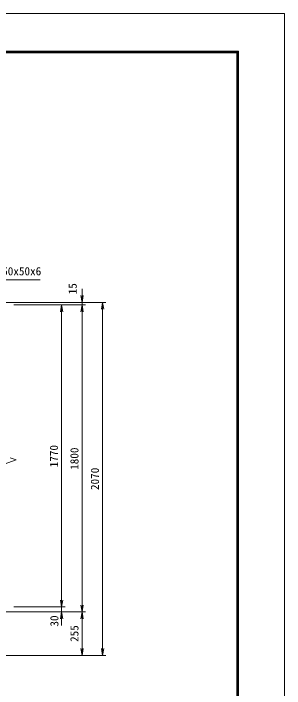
# Model space of a CAD drawing. Units: millimetres, scale not verified. Extents: x -4200 to 4200, y -2970 to 2970.
# Drawn here: x 2611 to 4200, y -987 to 2970 of the extents above; entities that cross this region are included whole.
import ezdxf
from ezdxf.enums import TextEntityAlignment as Align

# ---------------------------------------------------------------- set-up
doc = ezdxf.new("R2010")
doc.units = ezdxf.units.MM
doc.header["$LTSCALE"] = 20
for name, color, linetype, lineweight in [('0-5_D-STR-DIM', 7, 'Continuous', 9), ('0-7_0', 7, 'Continuous', 9), ('0-9_D-STR-TXT', 7, 'Continuous', 9), ('0-B_D-TTL', 7, 'Continuous', 9)]:
    doc.layers.add(name, color=color, linetype=linetype, lineweight=lineweight)
doc.styles.add('ＭＳ ゴシック', font='')
doc.styles.get('ＭＳ ゴシック').set_extended_font_data('MS Gothic')

# ---------------------------------------------------------------- blocks, each defined once
blk = doc.blocks.new('_Open')
at = {"layer": '0-7_0'}
blk.add_line((-20, 3.33), (0, 0), dxfattribs=at)
blk.add_lwpolyline([(-20, -3.33), (0, 0), (-20, 0)], dxfattribs=at)

msp = doc.modelspace()

# ---------------------------------------------------------------- linework, layer by layer
at = {"layer": '0-5_D-STR-DIM'}
for p, q in [((3013.04, 1316.37), (3013.04, 1356.37)), ((2286.99, 1276.37), (3033.04, 1276.37)), ((2286.99, 1276.37), (3153.04, 1276.37)), ((3013.04, 1261.37), (3013.04, 1276.37)), ((2611.99, 1261.37), (2913.04, 1261.37)), ((2611.99, 1261.37), (3033.04, 1261.37)), ((2611.99, 1261.37), (3033.04, 1261.37)), ((3133.04, -753.63), (3133.04, 1236.37)), ((2893.04, 1221.37), (2893.04, -468.63)), ((3013.04, 1221.37), (3013.04, -498.63)), ((3013.04, 1221.37), (3013.04, 1181.37)), ((2627.23, 352.77), (2591.99, 365.59)), ((2556.75, 327.12), (2627.23, 352.77)), ((2893.04, -468.63), (2893.04, -428.63)), ((2611.99, -508.63), (2913.04, -508.63)), ((2611.99, -508.63), (2913.04, -508.63)), ((2893.04, -508.63), (2893.04, -538.63)), ((2411.99, -538.63), (3033.04, -538.63)), ((2411.99, -538.63), (2913.04, -538.63)), ((2411.99, -538.63), (3033.04, -538.63)), ((2893.04, -578.63), (2893.04, -618.63)), ((3013.04, -578.63), (3013.04, -753.63)), ((2286.99, -793.63), (3033.04, -793.63)), ((2286.99, -793.63), (3153.04, -793.63))]:
    msp.add_line(p, q, dxfattribs=at)
at = {"layer": '0-9_D-STR-TXT'}
msp.add_lwpolyline([(2766.63, 1408.02), (2295.66, 1408.02), (2257.57, 1273.75)], dxfattribs=at)
at = {"layer": '0-B_D-TTL', "color": 2, "lineweight": 18}
msp.add_lwpolyline([(-4200, 2970), (4200, 2970), (4200, -2970), (-4200, -2970)], close=True, dxfattribs=at)
at = {"layer": '0-B_D-TTL'}
for points in [[(-3930, 2750), (3930, 2750), (3930, -2750), (-3930, -2750)], [(-3927.5, 2747.5), (3927.5, 2747.5), (3927.5, -2747.5), (-3927.5, -2747.5)], [(-3925, 2745), (3925, 2745), (3925, -2745), (-3925, -2745)], [(-3922.5, 2742.5), (3922.5, 2742.5), (3922.5, -2742.5), (-3922.5, -2742.5)], [(-3920, 2740), (3920, 2740), (3920, -2740), (-3920, -2740)]]:
    msp.add_lwpolyline(points, close=True, dxfattribs=at)

# ---------------------------------------------------------------- block references
at = {"layer": '0-5_D-STR-DIM', "xscale": 2, "yscale": 2}
for p, rotation in [((3013.04, 1276.37), 270), ((3133.04, 1276.37), 90), ((2893.04, 1261.37), 90), ((3013.04, 1261.37), 90), ((3013.04, 1261.37), 90), ((2893.04, -508.63), 270), ((2893.04, -508.63), 270), ((3013.04, -538.63), 270), ((2893.04, -538.63), 90), ((3013.04, -538.63), 90), ((3013.04, -793.63), 270), ((3133.04, -793.63), 270)]:
    msp.add_blockref('_Open', p, dxfattribs=dict(at, rotation=rotation))

# ---------------------------------------------------------------- texts
at = {"layer": '0-5_D-STR-DIM', "style": 'ＭＳ ゴシック'}
for s, p in [('15', (2996.1, 1323.67)), ('1770', (2886.29, 309.47)), ('1800', (3006.29, 294.47)), ('2070', (3126.29, 176.12)), ('30', (2888.69, -624.53)), ('255', (3006.29, -714.48))]:
    msp.add_text(s, height=48.09, rotation=90, dxfattribs=at).set_placement(p, align=Align.BOTTOM_LEFT)
at = {"layer": '0-9_D-STR-TXT', "style": 'ＭＳ ゴシック'}
msp.add_text('門柱 L50x50x6', height=48.09, dxfattribs=at).set_placement((2347.85, 1420.6), align=Align.BOTTOM_LEFT)

doc.saveas('drawing.dxf')
